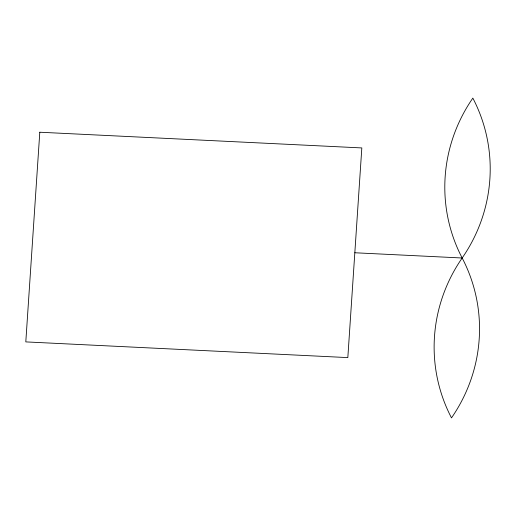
<?xml version="1.0" encoding="UTF-8"?>
<svg xmlns="http://www.w3.org/2000/svg" width="516" height="516" viewBox="0 0 516 516"><rect width="100%" height="100%" fill="white"/><g stroke="black" fill="none" stroke-linecap="round" stroke-linejoin="round"><path stroke-width="0.77" d="M354.827 252.763L462.168 258A161.695 157.096 -15.9 0 1 472.843 98.105A161.695 157.096 -15.9 0 1 462.168 258A161.695 157.096 -15.9 0 0 451.494 417.895A161.695 157.096 -15.9 0 0 462.168 258M39.797 132.225L25.8 341.895L347.829 357.601L361.826 147.931L39.797 132.225"/></g></svg>
